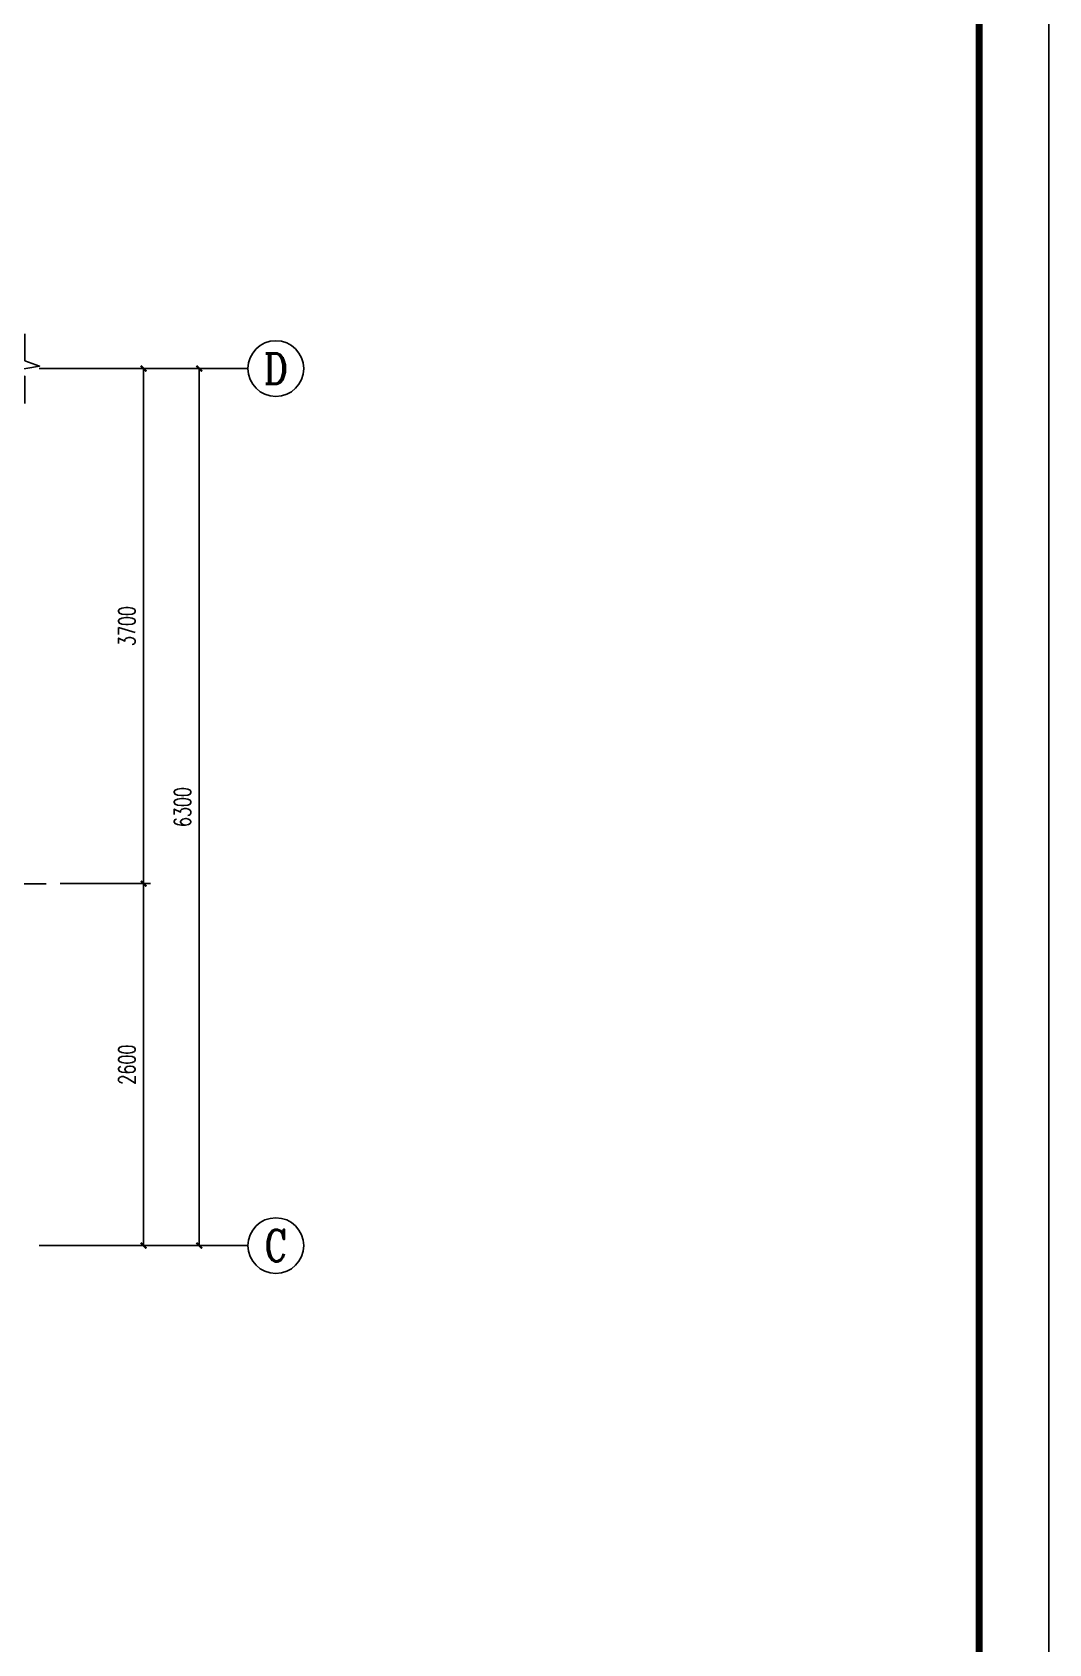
# Model space of a CAD drawing. Extents: x 5904849 to 6011887, y -826029 to -177002.
# Drawn here: x 5939597 to 5946899, y -809720 to -798144 of the extents above; entities that cross this region are included whole.
import ezdxf
from ezdxf.enums import TextEntityAlignment as Align

# ---------------------------------------------------------------- set-up
doc = ezdxf.new("R2010")
doc.units = 0
doc.header["$LTSCALE"] = 1000
doc.header["$MEASUREMENT"] = 0
doc.linetypes.add('DOTE', pattern=[2.42, 2, -0.2, 0.02, -0.2])
doc.layers.get('0').update_dxf_attribs({"linetype": 'CONTINUOUS'})
doc.layers.get('Defpoints').update_dxf_attribs({"linetype": 'CONTINUOUS'})
for name, color, linetype in [('AXIS', 3, 'CONTINUOUS'), ('AXIS_TEXT', 7, 'CONTINUOUS'), ('DIM_SYMB', 3, 'CONTINUOUS'), ('DOTE', 252, 'CONTINUOUS'), ('PUB_DIM', 3, 'CONTINUOUS'), ('PUB_TITLE', 4, 'CONTINUOUS')]:
    doc.layers.add(name, color=color, linetype=linetype)
doc.styles.add('_TCH_AXIS', font='COMPLEX', dxfattribs={"bigfont": 'GBCBIG'})
doc.styles.add('_TCH_DIM_T3', font='SIMPLEX', dxfattribs={"width": 0.705882, "bigfont": 'GBCBIG'})
doc.styles.add('COMPLEX', font='COMPLEX')
doc.dimstyles.new('_TCH_ARCH&&50', dxfattribs={"dimtxt": 119, "dimasz": 40, "dimexe": 50, "dimexo": 100, "dimgap": 60.5, "dimtad": 1, "dimdec": 0, "dimzin": 0, "dimdsep": 46, "dimtxsty": '_TCH_DIM_T3', "dimblk": 'ARCHTICK', "dimcen": 0.09, "dimclrt": 7, "dimazin": 2, "dimtfac": 1, "dimtdec": 0, "dimtix": 1, "dimtmove": 2, "dimatfit": 3, "dimfxl": 0, "dimtolj": 1, "dimtzin": 0, "dimarcsym": 0})

# ---------------------------------------------------------------- blocks, each defined once
blk = doc.blocks.new('_ArchTick')
at = {"color": 0, "linetype": 'ByBlock', "const_width": 0.4}
blk.add_lwpolyline([(-0.5, -0.5), (0.5, 0.5)], dxfattribs=at)
blk = doc.blocks.new('*D238')
at = {"layer": 'Defpoints', "color": 0}
for p in [(5939697, -804260), (5940397, -804260), (5939697, -806860)]:
    blk.add_point(p, dxfattribs=at)
at = {"layer": 'PUB_DIM', "color": 0, "lineweight": -2}
for p, q in [((5939797, -804260), (5940447, -804260)), ((5940397, -806860), (5940397, -804260)), ((5939797, -806860), (5940447, -806860))]:
    blk.add_line(p, q, dxfattribs=at)
at = {"layer": 'PUB_DIM', "color": 0, "lineweight": -2, "xscale": 40, "yscale": 40, "zscale": 40}
for p, rotation in [((5940397, -804260), 90), ((5940397, -806860), 270)]:
    blk.add_blockref('_ArchTick', p, dxfattribs=dict(at, rotation=rotation))
at = {"layer": 'PUB_DIM', "color": 7, "insert": (5940277, -805560), "char_height": 119, "attachment_point": 5, "rotation": 90, "style": '_TCH_DIM_T3'}
blk.add_mtext('\\A1;2600', dxfattribs=at)
blk = doc.blocks.new('*D239')
at = {"layer": 'Defpoints', "color": 0}
for p in [(5939697, -800560), (5940397, -800560), (5939697, -804260)]:
    blk.add_point(p, dxfattribs=at)
at = {"layer": 'PUB_DIM', "color": 0, "lineweight": -2}
for p, q in [((5939797, -800560), (5940447, -800560)), ((5940397, -804260), (5940397, -800560)), ((5939797, -804260), (5940447, -804260))]:
    blk.add_line(p, q, dxfattribs=at)
at = {"layer": 'PUB_DIM', "color": 0, "lineweight": -2, "xscale": 40, "yscale": 40, "zscale": 40}
for p, rotation in [((5940397, -800560), 90), ((5940397, -804260), 270)]:
    blk.add_blockref('_ArchTick', p, dxfattribs=dict(at, rotation=rotation))
at = {"layer": 'PUB_DIM', "color": 7, "insert": (5940277, -802410), "char_height": 119, "attachment_point": 5, "rotation": 90, "style": '_TCH_DIM_T3'}
blk.add_mtext('\\A1;3700', dxfattribs=at)
blk = doc.blocks.new('*D240')
at = {"layer": 'AXIS', "color": 0, "lineweight": -2}
for p, q in [((5939797, -800560), (5940847, -800560)), ((5940797, -806860), (5940797, -800560)), ((5939797, -806860), (5940847, -806860))]:
    blk.add_line(p, q, dxfattribs=at)
at = {"layer": 'Defpoints', "color": 0}
for p in [(5939697, -800560), (5940797, -800560), (5939697, -806860)]:
    blk.add_point(p, dxfattribs=at)
at = {"layer": 'AXIS', "color": 0, "lineweight": -2, "xscale": 40, "yscale": 40, "zscale": 40}
for p, rotation in [((5940797, -800560), 90), ((5940797, -806860), 270)]:
    blk.add_blockref('_ArchTick', p, dxfattribs=dict(at, rotation=rotation))
at = {"layer": 'AXIS', "color": 7, "insert": (5940677, -803710), "char_height": 119, "attachment_point": 5, "rotation": 90, "style": '_TCH_DIM_T3'}
blk.add_mtext('\\A1;6300', dxfattribs=at)
blk = doc.blocks.new('_AXISO')
blk.add_circle((0, 0), 0.5)
at = {"layer": 'AXIS_TEXT', "style": 'COMPLEX', "width": 1.041667}
blk.add_attdef('A', text='', height=0.56, dxfattribs=at).set_placement((-0.25, -0.28), (0.25, -0.28), align=Align.FIT)

msp = doc.modelspace()

# ---------------------------------------------------------------- linework, layer by layer
at = {"layer": 'AXIS', "color": 0}
for p, q in [((5939646.9, -800560.2), (5941146.9, -800560.2)), ((5939646.9, -806860.2), (5941146.9, -806860.2))]:
    msp.add_line(p, q, dxfattribs=at)
at = {"layer": 'DIM_SYMB', "color": 0}
msp.add_lwpolyline([(5939544.2, -800310.2), (5939544.2, -800504), (5939649.2, -800542.2), (5939439.2, -800579.2), (5939544.2, -800616.5), (5939544.2, -800810.2)], dxfattribs=at)
at = {"layer": 'DOTE', "linetype": 'DOTE'}
msp.add_line((5929591.5, -804260.2), (5939696.9, -804260.2), dxfattribs=at)
at = {"layer": 'PUB_TITLE', "color": 4}
msp.add_lwpolyline([(5904849.4, -826028.7), (5946899.4, -826028.7), (5946899.4, -796328.7), (5904849.4, -796328.7)], close=True, dxfattribs=at)
at = {"layer": 'PUB_TITLE', "color": 4, "const_width": 50}
msp.add_lwpolyline([(5906099.4, -825528.7), (5946399.4, -825528.7), (5946399.4, -796828.7), (5906099.4, -796828.7)], close=True, dxfattribs=at)

# ---------------------------------------------------------------- block references
at = {"layer": 'AXIS', "color": 0}
ref = msp.add_blockref('_AXISO', (5941346.9, -800560.2), dxfattribs=dict(at, xscale=400, yscale=400, zscale=400))
ref.add_attrib('A', 'D', dxfattribs={"layer": 'AXIS_TEXT', "color": 0, "height": 217.6, "style": '_TCH_AXIS'}).set_placement((5941258.8, -800669), (5941435, -800669), align=Align.FIT)
ref = msp.add_blockref('_AXISO', (5941346.9, -806860.2), dxfattribs=dict(at, xscale=400, yscale=400, zscale=400))
ref.add_attrib('A', 'C', dxfattribs={"layer": 'AXIS_TEXT', "color": 0, "height": 227.8, "style": '_TCH_AXIS'}).set_placement((5941265.6, -806974.1), (5941428.3, -806974.1), align=Align.FIT)

# ---------------------------------------------------------------- dimensions: what is measured, and where the dimension line sits
dim = msp.add_aligned_dim(p1=(5939696.9, -806860.2), p2=(5939696.9, -800560.2), distance=-1100, dimstyle='_TCH_ARCH&&50', dxfattribs=at)
dim.commit()
dim.dimension.update_dxf_attribs({"geometry": '*D240', "text_midpoint": (5940676.9, -803710.2)})
at = {"layer": 'PUB_DIM', "color": 0}
for p1, p2, picture, middle in [((5939696.9, -804260.2), (5939696.9, -800560.2), '*D239', (5940276.9, -802410.2)), ((5939696.9, -806860.2), (5939696.9, -804260.2), '*D238', (5940276.9, -805560.2))]:
    dim = msp.add_aligned_dim(p1=p1, p2=p2, distance=-700, dimstyle='_TCH_ARCH&&50', dxfattribs=at)
    dim.commit()
    dim.dimension.update_dxf_attribs({"geometry": picture, "text_midpoint": middle})

doc.saveas('drawing.dxf')
